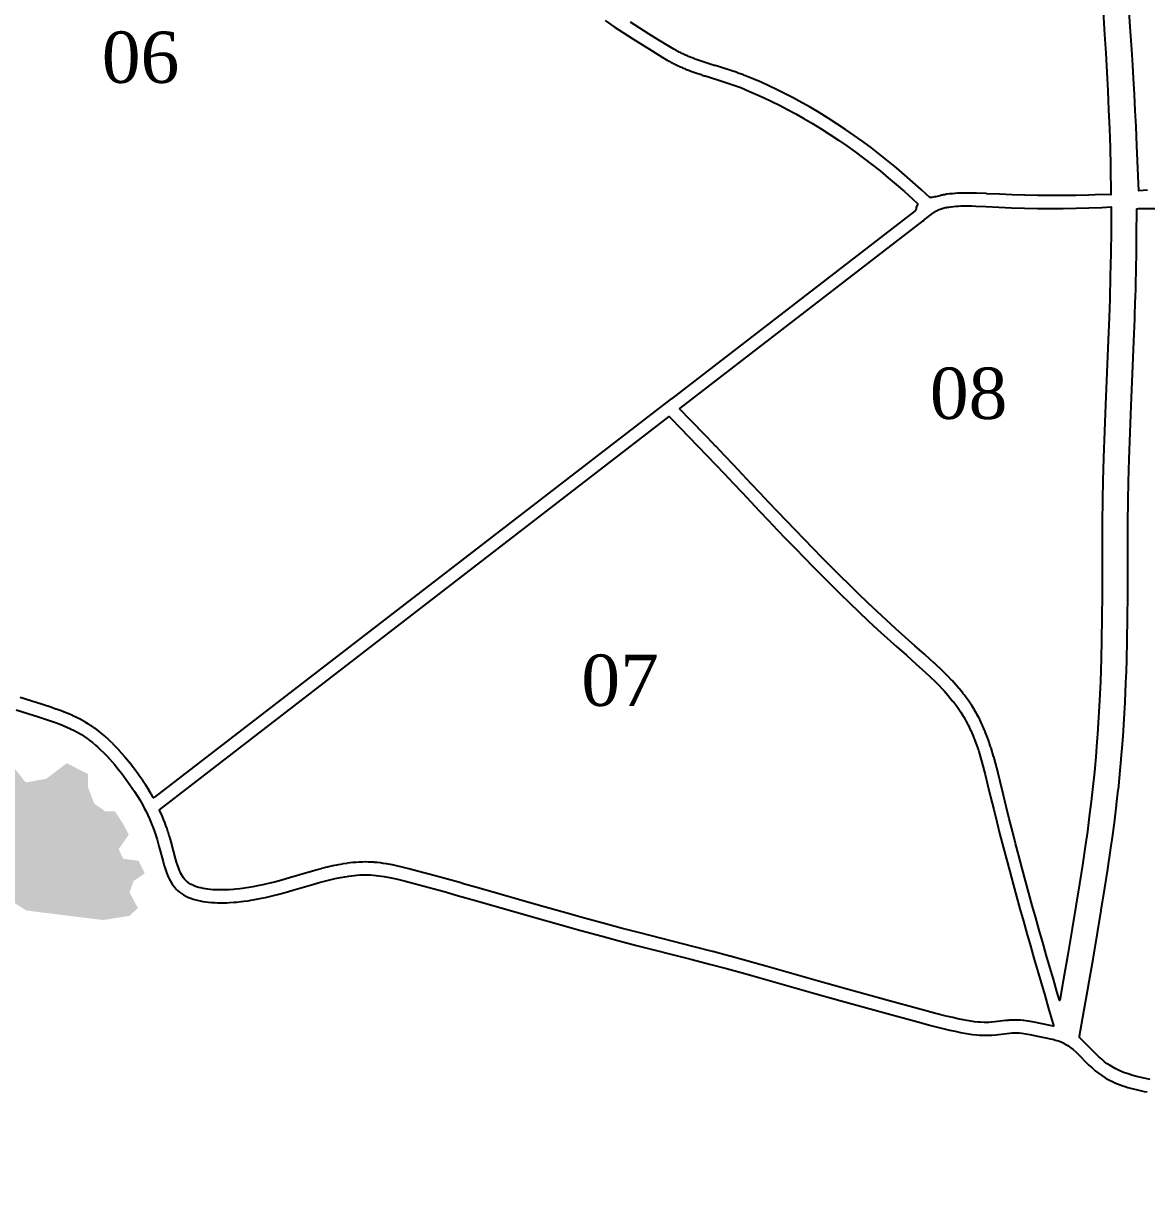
# Model space of a CAD drawing. Header units: metres. Extents: x 711577 to 713688, y 7856318 to 7857553.
# Drawn here: x 712022 to 712459.7, y 7856318.1 to 7856776.5 of the extents above; entities that cross this region are included whole.
import ezdxf
from ezdxf.enums import TextEntityAlignment as Align

# ---------------------------------------------------------------- set-up
doc = ezdxf.new("R2010")
doc.units = ezdxf.units.M
for name, color, linetype, true_color in [('APP', 7, 'Continuous', 0xffffff), ('NUMERAÇÕES DOS TALHÕES', 7, 'Continuous', 0xffffff), ('RESERVA LEGAL', 7, 'Continuous', 0xffffff), ('TALHÕES', 3, 'Continuous', 0x00ff00)]:
    doc.layers.add(name, color=color, linetype=linetype, true_color=true_color)
for name, color, linetype in [('NUMERAÇÕES', 7, 'Continuous'), ('Perímetro', 1, 'Continuous'), ('ÁREAS', 7, 'Continuous')]:
    doc.layers.add(name, color=color, linetype=linetype)
doc.styles.add('AREAS', font='times.ttf')

# ---------------------------------------------------------------- blocks, each defined once
blk = doc.blocks.new('area_de_talhao')
at = {"layer": 'NUMERAÇÕES', "linetype": 'Continuous', "style": 'AREAS'}
blk.add_attdef('NRO', text='', height=20, dxfattribs=at).set_placement((0, 6.08), align=Align.CENTER)
at = {"layer": 'ÁREAS', "linetype": 'Continuous', "style": 'AREAS', "flags": 1}
for tag, height, p in [('AREAREAL', 0.001, (0, 0)), ('AREA', 20, (0, -23.92))]:
    blk.add_attdef(tag, text='', height=height, dxfattribs=at).set_placement(p, align=Align.CENTER)

msp = doc.modelspace()

# ---------------------------------------------------------------- hatches: boundary and pattern name
at = {"layer": 'APP', "linetype": 'Continuous'}
h = msp.add_hatch(dxfattribs=at)
h.set_pattern_fill('GOST_GLASS', color=3)
h.paths.add_polyline_path([(711807.13, 7856885.17), (711804.27, 7856887.4), (711782.36, 7856902.33), (711780.04, 7856903.57), (711780.32, 7856906.84), (711779.58, 7856913.19), (711778.65, 7856915.96), (711780.69, 7856920.95), (711781.85, 7856926.75), (711781.9, 7856932.67), (711780.84, 7856938.48), (711778.42, 7856944.7), (711778.93, 7856944.69), (711781.88, 7856949.15), (711790.88, 7856953.52), (711807.19, 7856961.45), (711813.69, 7856965.82), (711830.14, 7856980.56), (711835.25, 7856986.56), (711848.05, 7857006.47), (711849.76, 7857009.5), (711863.08, 7857036.62), (711864.46, 7857039.9), (711874.89, 7857069.35), (711880.32, 7857081.5), (711882.22, 7857087.15), (711883, 7857093.08), (711882.64, 7857099.06), (711881.16, 7857104.84), (711878.61, 7857110.19), (711875.1, 7857114.9), (711870.76, 7857118.77), (711865.78, 7857121.65), (711864.87, 7857122.06), (711859.7, 7857123.77), (711854.32, 7857124.41), (711848.92, 7857123.97), (711843.7, 7857122.45), (711840.73, 7857120.9), (711839.84, 7857118.61), (711838.38, 7857119.53), (711834.54, 7857116.44), (711830.93, 7857112.17), (711828.17, 7857107.26), (711822.23, 7857093.95), (711821.32, 7857091.68), (711811.08, 7857062.78), (711799.37, 7857038.93), (711789.77, 7857024.01), (711779.44, 7857014.75), (711766.78, 7857008.61), (711750.55, 7857000.72), (711746.21, 7856998.1), (711742.37, 7856994.72), (711739.15, 7856990.67), (711729.66, 7856976.32), (711726.34, 7856969.62), (711726.12, 7856969.02), (711723.15, 7856969.62), (711694.71, 7856973.1), (711688.85, 7856973.17), (711683.09, 7856971.97), (711677.69, 7856969.54), (711672.88, 7856965.99), (711668.86, 7856961.48), (711659.14, 7856947.98), (711649.63, 7856945.44), (711646.93, 7856944.57), (711621.35, 7856934.8), (711592.06, 7856926.82), (711586.56, 7856924.67), (711584.21, 7856923.1), (711599.11, 7856897.94), (711629.7, 7856906.27), (711656.54, 7856916.52), (711675.69, 7856921.62), (711691.41, 7856943.46), (711719.85, 7856939.98), (711737.36, 7856935.02), (711739.78, 7856934.27), (711746.87, 7856942.2), (711752.88, 7856959.28), (711762.38, 7856973.63), (711778.61, 7856981.51), (711794.8, 7856989.38), (711811.05, 7857003.93), (711823.74, 7857023.68), (711837.01, 7857050.69), (711847.85, 7857081.28), (711853.79, 7857094.58), (711854.7, 7857094.17), (711848.78, 7857080.91), (711837.93, 7857050.3), (711824.61, 7857023.18), (711811.81, 7857003.28), (711795.36, 7856988.54), (711779.05, 7856980.61), (711763.06, 7856972.85), (711753.79, 7856958.83), (711747.75, 7856941.68), (711740.83, 7856933.94), (711753.7, 7856929.93), (711747.05, 7856917.27), (711752.01, 7856906.34), (711743.8, 7856886.65), (711766.97, 7856877.27), (711788.87, 7856862.34), (711807.71, 7856845.62), (711811.36, 7856831.11), (711800.64, 7856817.77), (711783.09, 7856785.34), (711771.83, 7856747.17), (711780.95, 7856703.95), (711781.26, 7856646.68), (711785.74, 7856589.55), (711842.66, 7856510.21), (711887.71, 7856504.37), (711945.81, 7856479.71), (712023.06, 7856430.77), (712051.13, 7856427.29), (712051.33, 7856432.54), (712050.48, 7856438.25), (712048.6, 7856443.68), (712045.77, 7856448.63), (712042.08, 7856452.9), (712037.67, 7856456.35), (711960.43, 7856505.28), (711956.42, 7856507.38), (711898.32, 7856532.05), (711891.2, 7856533.98), (711858.04, 7856538.28), (711813.28, 7856600.66), (711812.87, 7856606), (711812.74, 7856606.09), (711812.85, 7856606.18), (711809.57, 7856648.04), (711809.32, 7856693.99), (711806.05, 7856696.67), (711809.25, 7856704.33), (711808.59, 7856710.45), (711801.11, 7856745.93), (711809.21, 7856773.41), (711823.94, 7856800.61), (711832.97, 7856811.85), (711836.07, 7856816.56), (711838.26, 7856821.81), (711839.46, 7856827.41), (711839.62, 7856833.14), (711838.73, 7856838.8), (711835.08, 7856853.31), (711833.05, 7856858.97), (711829.97, 7856864.09), (711825.97, 7856868.45)])
h.paths.add_polyline_path([(713046.72, 7856628.27), (713040.39, 7856633.56), (713047.13, 7856676.24), (713057.88, 7856735.79), (713066.2, 7856757.61), (713074.92, 7856753.14), (713078.63, 7856746.26), (713084.07, 7856745.71), (713092.36, 7856746.01), (713099.25, 7856740.73), (713113.14, 7856735.46), (713127.69, 7856734.17), (713144.64, 7856733.12), (713160.06, 7856737.59), (713180.53, 7856738.25), (713205.62, 7856735.54), (713224.95, 7856738.19), (713245.89, 7856733.96), (713261.18, 7856729.39), (713263.62, 7856717.88), (713265.93, 7856699.79), (713257.78, 7856688.11), (713248.02, 7856671.65), (713232.48, 7856632.1), (713224.79, 7856616.42), (713218.68, 7856600.95), (713224.83, 7856585.33), (713229.86, 7856570.41), (713234.74, 7856554.57), (713238.69, 7856550.13), (713253.65, 7856544.47), (713259.08, 7856530.39), (713268.67, 7856525.6), (713289.21, 7856523.62), (713300.02, 7856524.35), (713305.22, 7856526.25), (713322.83, 7856545.07), (713349, 7856566.66), (713373.23, 7856579.82), (713380.58, 7856600.47), (713394.01, 7856606.15), (713408.19, 7856608.48), (713422.66, 7856610.57), (713434.83, 7856602.42), (713442.63, 7856598.64), (713467.5, 7856606.96), (713485.56, 7856615.07), (713501.74, 7856620.54), (713499.07, 7856654.17), (713491.47, 7856682.98), (713483.81, 7856726.05), (713481.87, 7856754.39), (713475.16, 7856774.79), (713485.08, 7856790.03), (713514.99, 7856780.54), (713536.46, 7856770.69), (713558.66, 7856768.09), (713578.2, 7856771.23), (713589.75, 7856779.6), (713596.73, 7856788.71), (713605.65, 7856802.69), (713598.7, 7856820.05), (713593.14, 7856833.7), (713597.79, 7856845.77), (713605.21, 7856857.11), (713615.75, 7856866.24), (713622.17, 7856885.8), (713629.99, 7856922.69), (713636.61, 7856959.34), (713633.57, 7856974.27), (713645.02, 7857007.87), (713641.45, 7857029.17), (713622.62, 7857060.95), (713611.84, 7857079.88), (713593.35, 7857082.49), (713589.71, 7857091.49), (713584.8, 7857111.14), (713587.11, 7857124.58), (713592.5, 7857132.23), (713601.11, 7857134.12), (713609.87, 7857123.82), (713625.47, 7857132.73), (713636.14, 7857142.66), (713655.47, 7857142.29), (713688.27, 7857186.68), (713663.42, 7857202.71), (713641.85, 7857172.39), (713636.7, 7857172.49), (713631.47, 7857172.08), (713626.4, 7857170.66), (713621.66, 7857168.28), (713617.42, 7857165.02), (713613.17, 7857161.07), (713612.72, 7857161.35), (713607.11, 7857163.29), (713601.24, 7857163.96), (713595.36, 7857163.33), (713586.75, 7857161.44), (713581.83, 7857159.85), (713577.26, 7857157.36), (713573.2, 7857154.04), (713569.77, 7857149.99), (713564.38, 7857142.35), (713561.13, 7857136.42), (713559.25, 7857129.87), (713556.93, 7857116.42), (713556.5, 7857109.93), (713557.42, 7857103.5), (713562.33, 7857083.85), (713563.66, 7857079.77), (713567.29, 7857070.78), (713570.12, 7857065.4), (713573.94, 7857060.74), (713578.59, 7857057.01), (713583.87, 7857054.37), (713589.55, 7857052.92), (713594.55, 7857052.21), (713598.34, 7857045.57), (713598.6, 7857045.13), (713614.51, 7857018.26), (713615.82, 7857010.45), (713606.92, 7856984.32), (713605.62, 7856978.97), (713605.27, 7856973.47), (713605.88, 7856967.99), (713607.72, 7856958.95), (713602.26, 7856928.7), (713594.88, 7856893.92), (713591.6, 7856883.92), (713587.24, 7856880.15), (713581.9, 7856874.02), (713574.48, 7856862.69), (713571.55, 7856856.95), (713566.9, 7856844.88), (713565.32, 7856839.23), (713564.83, 7856833.36), (713565.43, 7856827.51), (713567.12, 7856821.9), (713572.64, 7856808.34), (713573.59, 7856805.97), (713570.32, 7856801.71), (713567.53, 7856799.69), (713558.12, 7856798.18), (713543.88, 7856799.85), (713526.31, 7856807.9), (713523.18, 7856809.11), (713493.27, 7856818.6), (713487.43, 7856819.76), (713481.48, 7856819.62), (713475.69, 7856818.16), (713470.32, 7856815.47), (713465.6, 7856811.65), (713461.73, 7856806.88), (713451.82, 7856791.64), (713449.24, 7856786.77), (713447.57, 7856781.48), (713446.87, 7856775.96), (713447.15, 7856770.4), (713448.41, 7856764.99), (713453.9, 7856748.29), (713455.57, 7856723.87), (713455.98, 7856720.52), (713463.64, 7856677.45), (713464.19, 7856674.96), (713471.08, 7856648.85), (713471.68, 7856641.25), (713457.67, 7856634.96), (713445.26, 7856630.81), (713437.87, 7856635.76), (713433.46, 7856638.17), (713428.72, 7856639.73), (713423.8, 7856640.39), (713418.84, 7856640.13), (713404.37, 7856638.04), (713403.86, 7856637.96), (713389.68, 7856635.63), (713383.5, 7856633.84), (713370.07, 7856628.16), (713364.87, 7856625.27), (713360.35, 7856621.32), (713356.7, 7856616.47), (713354.07, 7856610.93), (713350.56, 7856601.06), (713336.05, 7856593.18), (713331.57, 7856590.15), (713305.39, 7856568.56), (713302.67, 7856566), (713291.11, 7856553.64), (713289.64, 7856553.54), (713280.39, 7856554.43), (713279.88, 7856555.73), (713277.09, 7856561.24), (713273.27, 7856566.01), (713268.58, 7856569.84), (713263.25, 7856572.55), (713258.42, 7856574.38), (713256.79, 7856579.65), (713256.54, 7856580.43), (713251.51, 7856595.35), (713250.99, 7856596.78), (713249.34, 7856600.96), (713250.48, 7856603.84), (713257.64, 7856618.43), (713258.65, 7856620.72), (713273.28, 7856657.97), (713281.23, 7856671.37), (713288.74, 7856682.15), (713291.52, 7856687.06), (713293.36, 7856692.44), (713294.19, 7856698.08), (713293.99, 7856703.79), (713291.69, 7856721.88), (713291.26, 7856724.43), (713288.81, 7856735.94), (713286.86, 7856741.99), (713283.73, 7856747.46), (713279.57, 7856752.1), (713274.56, 7856755.7), (713268.94, 7856758.09), (713253.65, 7856762.66), (713251.26, 7856763.26), (713230.32, 7856767.49), (713225.84, 7856768.02), (713221.34, 7856767.78), (713205.27, 7856765.58), (713183.45, 7856767.94), (713179.69, 7856768.08), (713159.22, 7856767.41), (713152.58, 7856766.36), (713141.67, 7856763.2), (713129.74, 7856763.93), (713119.26, 7856764.86), (713112.66, 7856767.37), (713109.03, 7856770.15), (713103.6, 7856773.41), (713097.63, 7856775.33), (713093.32, 7856775.68), (713092.16, 7856776.83), (713087.34, 7856779.96), (713078.63, 7856784.44), (713073.18, 7856786.54), (713067.43, 7856787.42), (713061.64, 7856787.05), (713056.04, 7856785.44), (713050.86, 7856782.67), (713046.33, 7856778.84), (713042.63, 7856774.12), (713039.93, 7856768.7), (713031.61, 7856746.89), (713030.07, 7856741.34), (713019.31, 7856681.78), (713019.2, 7856681.1), (713012.46, 7856638.42), (713012.11, 7856632.09), (713013.03, 7856625.83), (713014.85, 7856620.87), (713014.07, 7856620.41), (713009.96, 7856616.76), (713006.58, 7856612.36), (713004.05, 7856607.37), (713002.45, 7856601.97), (712991.62, 7856547.54), (712991.02, 7856541.13), (712991.34, 7856506.14), (712991.43, 7856504.09), (712992.77, 7856486.13), (712993.56, 7856481.11), (713005.77, 7856430.57), (713007.57, 7856425.27), (713010.28, 7856420.43), (713024.44, 7856399.86), (713009.24, 7856384.21), (713005.94, 7856380.15), (713003.38, 7856375.53), (713001.65, 7856370.51), (712990.36, 7856325.75), (712989.53, 7856320.4), (713017.73, 7856318.12), (713029.01, 7856362.88), (713050.76, 7856385.26), (713056.4, 7856404.28), (713033.21, 7856437.97), (713021, 7856488.51), (713019.66, 7856506.47), (713019.33, 7856541.46), (713030.17, 7856595.88), (713039.63, 7856600.28), (713049.66, 7856608.79)])
h.paths.add_polyline_path([(711891.5, 7857177.02, 0.197914), (711905.95, 7857141.94), (711903.5, 7857149.92), (711911.15, 7857157), (711915.69, 7857160.83), (711908.52, 7857164.83), (711902.87, 7857169.08), (711899.04, 7857173.85), (711907.15, 7857178.53), (711912.29, 7857182.2), (711919.99, 7857189.5), (711927.6, 7857195.05), (711937.59, 7857197.28), (711945.34, 7857200.67), (711946.94, 7857198.59), (711951.17, 7857194.37), (711949.97, 7857185.91), (711949.12, 7857179.77), (711949.66, 7857176.07), (711951.14, 7857171.73), (711955.67, 7857170.8), (711955.37, 7857165.39), (711952.44, 7857157.87), (711948.15, 7857158.18), (711942.98, 7857154.14), (711938.76, 7857147.47), (711935.38, 7857139.16), (711931.4, 7857139.42), (711923.99, 7857134.3), (711923.2, 7857130.62, 0.527842), (711991.1, 7857177.02, 1)])
h.paths.add_polyline_path([(711955.37, 7857165.39), (711955.67, 7857170.8), (711951.14, 7857171.73), (711949.66, 7857176.07), (711949.12, 7857179.77), (711949.97, 7857185.91), (711951.17, 7857194.37), (711946.94, 7857198.59), (711945.34, 7857200.67), (711937.59, 7857197.28), (711927.6, 7857195.05), (711919.99, 7857189.5), (711912.29, 7857182.2), (711907.15, 7857178.53), (711899.04, 7857173.85), (711902.87, 7857169.08), (711908.52, 7857164.83), (711915.69, 7857160.83), (711911.15, 7857157), (711903.5, 7857149.92), (711905.95, 7857141.94, 0.104717), (711923.2, 7857130.62), (711923.99, 7857134.3), (711931.4, 7857139.42), (711935.38, 7857139.16), (711938.76, 7857147.47), (711942.98, 7857154.14), (711948.15, 7857158.18), (711952.44, 7857157.87)], flags=17)
h.paths.add_polyline_path([(711942.1, 7857177.02, -1), (711940.5, 7857177.02, -1)], flags=16)
at = {"layer": 'RESERVA LEGAL', "linetype": 'Continuous'}
h = msp.add_hatch(dxfattribs=at)
h.set_pattern_fill('CROSS', color=1, scale=2)
h.paths.add_polyline_path([(711811.08, 7857062.78), (711817.41, 7857080.64), (711816.98, 7857080.59), (711811.97, 7857074.68), (711802.29, 7857068.96), (711794.73, 7857064.42), (711787.08, 7857064.63), (711779.13, 7857065.14), (711774.96, 7857059.38), (711783.1, 7857052.46), (711788.52, 7857046.62), (711789.97, 7857033.44), (711789.88, 7857024.18), (711799.37, 7857038.93)])
h.paths.add_polyline_path([(711838.38, 7857119.53), (711837.09, 7857120.35), (711834.06, 7857127.32), (711827.53, 7857124.03), (711819.19, 7857121.38), (711816.44, 7857116.62), (711820.17, 7857108.47), (711826.27, 7857108.3), (711827.68, 7857106.16), (711828.17, 7857107.26), (711830.93, 7857112.17), (711834.54, 7857116.44)])
h.paths.add_polyline_path([(711850.79, 7857127.22), (711845.56, 7857129.09), (711842.08, 7857124.35), (711840.73, 7857120.9), (711843.7, 7857122.45), (711848.92, 7857123.97), (711852.64, 7857124.28)])
h.paths.add_polyline_path([(711920.27, 7857109.15), (711923.32, 7857116.36), (711924.21, 7857121.67), (711922.88, 7857129.11), (711922.56, 7857130.88, -0.098696), (711906.3, 7857141.59), (711906.26, 7857140.94), (711905.72, 7857132.61), (711902.36, 7857126.22), (711905.07, 7857123.1), (711910.26, 7857125.23), (711912.27, 7857120.77), (711911.83, 7857114.38), (711905.97, 7857109.71), (711896.41, 7857106.84), (711885.06, 7857102.47), (711881.64, 7857102.98), (711882.64, 7857099.06), (711883, 7857093.08), (711882.51, 7857089.37), (711884.1, 7857089.59), (711890.78, 7857092.03), (711897.2, 7857093.98), (711905.75, 7857095.56), (711911.15, 7857096.79), (711915.59, 7857102.16)])
h.paths.add_polyline_path([(711896.09, 7857079.21), (711899.82, 7857081.22), (711900.66, 7857085.1), (711899.74, 7857087.86), (711895.27, 7857085.85), (711890.34, 7857083.86), (711886.4, 7857079.15), (711881.44, 7857079.37), (711880.23, 7857081.3), (711876.32, 7857072.54), (711880.49, 7857072.68), (711887.8, 7857073.08), (711891.22, 7857077.49)])
h.paths.add_polyline_path([(711790.89, 7856920.94), (711790.8, 7856925.71), (711792.31, 7856932.66), (711792.76, 7856937.84), (711788.13, 7856937.71), (711783.93, 7856944.52), (711779, 7856944.68), (711778.73, 7856943.92), (711780.84, 7856938.48), (711781.9, 7856932.67), (711781.85, 7856926.75), (711780.69, 7856920.95), (711778.65, 7856915.96), (711779.58, 7856913.19), (711780.32, 7856906.84), (711780.04, 7856903.57), (711782.36, 7856902.33), (711793.86, 7856894.5), (711797.29, 7856901.01), (711795.77, 7856905.58), (711796.3, 7856912.44), (711791.47, 7856916.21)])
h.paths.add_polyline_path([(711891.19, 7856858.32), (711883.53, 7856861.77), (711879.74, 7856859.47), (711873.68, 7856859.72), (711870.02, 7856866.13), (711859.57, 7856872.04), (711846.75, 7856864.67), (711838.15, 7856869.81), (711838.63, 7856877.96), (711835.32, 7856882.84), (711825.73, 7856887.89), (711818.51, 7856893.94), (711812.47, 7856897.81), (711810.05, 7856894.2), (711804.43, 7856893.15), (711799.89, 7856890.38), (711804.27, 7856887.4), (711807.13, 7856885.17), (711825.97, 7856868.45), (711829.97, 7856864.09), (711833.05, 7856858.97), (711835.08, 7856853.31), (711838.73, 7856838.8), (711839.62, 7856833.14), (711839.46, 7856827.41), (711838.26, 7856821.81), (711836.07, 7856816.56), (711832.97, 7856811.85), (711823.94, 7856800.61), (711816.12, 7856786.18), (711830.36, 7856790.02), (711839.72, 7856798.86), (711840.75, 7856803.78), (711842.55, 7856813.2), (711842.05, 7856821.06), (711850.19, 7856828.11), (711854.88, 7856832.8), (711860.43, 7856832.91), (711862.91, 7856840.73), (711870.99, 7856841.42), (711880.9, 7856845.72), (711888.38, 7856850.17)])
h.paths.add_polyline_path([(711820.42, 7856727.21), (711817.37, 7856734.95), (711818.28, 7856741.73), (711811.13, 7856745.58), (711801.82, 7856742.58), (711808.59, 7856710.45), (711809.36, 7856703.29), (711814.46, 7856706.78), (711821.56, 7856705.39), (711822.47, 7856711.69), (711822.5, 7856718.73)])
h.paths.add_polyline_path([(711826.86, 7856678.31), (711826.43, 7856688.96), (711822.97, 7856693.58), (711816.86, 7856694.91), (711809.33, 7856692.73), (711809.57, 7856648.04), (711812.85, 7856606.18), (711812.85, 7856606.18), (711819.03, 7856611.22), (711823.83, 7856616.44), (711831.77, 7856618.89), (711833.19, 7856623.97), (711835.27, 7856629.09), (711839.15, 7856638.47), (711838.45, 7856645.67), (711842.94, 7856651.7), (711838.53, 7856656.65), (711831.61, 7856656.53), (711825.28, 7856653.05), (711818.76, 7856655.47), (711813.2, 7856659.34), (711816.21, 7856662.62), (711821.97, 7856669.27)])
h.paths.add_polyline_path([(711894.19, 7856563.08), (711895.14, 7856568.76), (711891.46, 7856570.38), (711886.14, 7856567.82), (711881.78, 7856568.56), (711873.23, 7856569.14), (711865.86, 7856569.67), (711857.33, 7856570.85), (711849.92, 7856576.59), (711841.05, 7856579.04), (711836.27, 7856587.64), (711827.59, 7856592.68), (711823.14, 7856598.61), (711817.66, 7856602.67), (711812.87, 7856606), (711813.28, 7856600.66), (711858.04, 7856538.28), (711891.2, 7856533.98), (711898.32, 7856532.05), (711956.42, 7856507.38), (711960.43, 7856505.28), (711976.98, 7856494.79), (711977.13, 7856498.62), (711976.83, 7856506.66), (711976.43, 7856512.59), (711973.01, 7856517.69), (711969.07, 7856522.72), (711963.39, 7856523.67), (711956.54, 7856525.61), (711952.78, 7856529.61), (711942.86, 7856527.65), (711937.29, 7856535.18), (711930.13, 7856543.17), (711921.24, 7856550.14), (711912.78, 7856552.38), (711907.69, 7856551.54), (711900.3, 7856552.91)])
h.paths.add_polyline_path([(712047.09, 7856478.83), (712047.14, 7856483.93), (712038.81, 7856488.19), (712030.79, 7856482.11), (712022.84, 7856480.67), (712018.21, 7856486.43), (712016.49, 7856492.24), (712009.04, 7856494.31), (711994.3, 7856491.11), (711986.17, 7856488.98), (712037.67, 7856456.35), (712042.08, 7856452.9), (712045.77, 7856448.63), (712048.6, 7856443.68), (712050.48, 7856438.25), (712051.33, 7856432.54), (712051.13, 7856427.29), (712052.98, 7856427.06), (712063.34, 7856428.72), (712066.53, 7856431.74), (712063.28, 7856437.82), (712064.83, 7856442.25), (712069.2, 7856445.24), (712066.85, 7856450.12), (712060.76, 7856450.99), (712059.05, 7856454.71), (712062.98, 7856460.35), (712060.53, 7856464.97), (712057.56, 7856469.41), (712053.7, 7856469.49), (712049.51, 7856472.44)])
h.paths.add_polyline_path([(712997.47, 7856753.73), (712994.69, 7856757.77), (712999.9, 7856761.38), (713005.82, 7856765.42), (713009.19, 7856767.04), (713016.57, 7856766.56), (713023.77, 7856769.02), (713030.07, 7856769.44), (713031.55, 7856775.26), (713030.21, 7856781.18), (713025.05, 7856784.22), (713017.6, 7856783.41), (713012.87, 7856784.74), (713011.61, 7856792.57), (713008.77, 7856797), (713004.24, 7856794.82), (712997.99, 7856800.6), (712992.02, 7856798.43), (712985.5, 7856794.93), (712980.6, 7856797.17), (712975.1, 7856794.95), (712973.29, 7856785.79), (712971.42, 7856777.68), (712977.04, 7856777.32), (712982.85, 7856782.38), (712991.29, 7856775.53), (712993.9, 7856770.07), (712989.04, 7856762.7), (712986.18, 7856753.44), (712981.39, 7856750.3), (712972.95, 7856749.92), (712961.32, 7856731.32), (712962.31, 7856726.46), (712968.7, 7856720.13), (712978.62, 7856718.69), (712984.79, 7856724.97), (712988.45, 7856727.92), (712996.94, 7856725.65), (712999.88, 7856715.26), (713009.46, 7856710.1), (713015.98, 7856714.43), (713024.45, 7856715.49), (713025.49, 7856715.99), (713027.81, 7856728.85), (713021.32, 7856728.53), (713015.88, 7856734.97), (713012.6, 7856743.43), (713003.45, 7856747.74)])
h.paths.add_polyline_path([(713070.57, 7856807.39), (713060.23, 7856808), (713055.18, 7856801.72), (713057.86, 7856793.46), (713061.26, 7856787.03), (713067.43, 7856787.42), (713073.18, 7856786.54), (713078.63, 7856784.44), (713087.34, 7856779.96), (713092.16, 7856776.83), (713093.32, 7856775.68), (713097.63, 7856775.33), (713100.48, 7856774.41), (713101.37, 7856777.64), (713092.12, 7856789.41), (713104.6, 7856797.01), (713112.96, 7856799.81), (713115.95, 7856806.19), (713109.94, 7856814.27), (713106.41, 7856820.98), (713099.9, 7856818.97), (713092.91, 7856810.21), (713088.23, 7856799.06), (713078.31, 7856802.31)])
h.paths.add_polyline_path([(713457.76, 7856710.53), (713455.79, 7856708.42), (713446.89, 7856703.38), (713440.81, 7856698.34), (713447.12, 7856689.2), (713449.3, 7856680.32), (713452.61, 7856673.15), (713457.66, 7856671.72), (713461.77, 7856672.8), (713464.41, 7856674.13), (713464.19, 7856674.96), (713463.64, 7856677.45)])
h.paths.add_polyline_path([(713602.26, 7856928.7), (713607.72, 7856958.95), (713605.88, 7856967.99), (713605.27, 7856973.47), (713605.62, 7856978.97), (713606.92, 7856984.32), (713615.82, 7857010.45), (713614.51, 7857018.26), (713598.47, 7857045.35), (713594.55, 7857052.21), (713589.55, 7857052.92), (713584.75, 7857054.14), (713584.68, 7857052.39), (713585.89, 7857035.89), (713583.76, 7857019.14), (713586.2, 7857013.19), (713583.89, 7856997.21), (713576.89, 7856989.12), (713571.38, 7856983.38), (713572.19, 7856978.05), (713567.83, 7856970.28), (713551.93, 7856963.15), (713540.56, 7856949.66), (713532.84, 7856935.09), (713527.04, 7856929.9), (713527.14, 7856923.01), (713523.69, 7856916.18), (713518.87, 7856910.57), (713512.63, 7856903.58), (713506.4, 7856895.23), (713502.63, 7856894.34), (713497.29, 7856898.14), (713495.4, 7856896.99), (713494.4, 7856891.64), (713497.87, 7856887.87), (713504.18, 7856887.8), (713504.4, 7856869.6), (713518.31, 7856859.24), (713524.48, 7856847.12), (713527.83, 7856835.17), (713521.32, 7856828.52), (713510.77, 7856824.58), (713509.99, 7856817.05), (713516.37, 7856812.67), (713516.52, 7856811.22), (713523.18, 7856809.11), (713526.31, 7856807.9), (713543.88, 7856799.85), (713558.12, 7856798.18), (713567.53, 7856799.69), (713570.32, 7856801.71), (713573.59, 7856805.97), (713572.64, 7856808.34), (713567.12, 7856821.9), (713565.43, 7856827.51), (713564.83, 7856833.36), (713565.32, 7856839.23), (713566.9, 7856844.88), (713571.55, 7856856.95), (713574.48, 7856862.69), (713581.9, 7856874.02), (713587.24, 7856880.15), (713591.6, 7856883.92), (713594.88, 7856893.92)])
h.paths.add_polyline_path([(713585.6, 7857178.79), (713580.77, 7857178.54), (713573.73, 7857176.09), (713569.83, 7857172.67), (713566.36, 7857165.62), (713563.88, 7857159.1), (713565.17, 7857150.21), (713565.61, 7857144.1), (713569.77, 7857149.99), (713573.2, 7857154.04), (713577.26, 7857157.36), (713581.83, 7857159.85), (713585.25, 7857160.95), (713586, 7857164.62), (713586.14, 7857170.95)])
h.paths.add_polyline_path([(713622.1, 7857229.35), (713623.39, 7857221.68), (713627.54, 7857216.28), (713634.06, 7857211.85), (713641.59, 7857207.74), (713653.82, 7857202.41), (713660.11, 7857198.06), (713663.42, 7857202.71)])
h.paths.add_polyline_path([(713571.08, 7857246.96), (713573.1, 7857250.54), (713576.45, 7857253.94), (713578.4, 7857257.52), (713528.45, 7857289.73), (713527.1, 7857284.14), (713528.03, 7857280.42), (713522.31, 7857275.63), (713518.96, 7857278.56), (713515.32, 7857282.28), (713512.77, 7857283.58), (713509.39, 7857281.04), (713502.69, 7857279.49), (713496.19, 7857277.62), (713492.52, 7857274.31), (713492.46, 7857269.85), (713496.18, 7857266.3), (713498.81, 7857262.91), (713504.35, 7857261.38), (713507.83, 7857259.25), (713512.5, 7857262.07), (713513.99, 7857265.26), (713516.1, 7857267.32), (713518.12, 7857262.14), (713516.15, 7857258.47), (713513.69, 7857254.17), (713508.06, 7857251.54), (713502.76, 7857247.96), (713501.55, 7857239.82), (713504.84, 7857234.78), (713508.07, 7857231.62), (713508.42, 7857221.04), (713509.9, 7857212.04), (713508.38, 7857204.03), (713505.28, 7857197.16), (713505.51, 7857190.75), (713506.86, 7857185.43), (713510.58, 7857178.93), (713517.72, 7857175.56), (713519.91, 7857170.98), (713516.02, 7857168.49), (713518.37, 7857164.54), (713516.71, 7857160.05), (713512.3, 7857154.35), (713514.93, 7857147.63), (713522.62, 7857145.26), (713527.49, 7857146.88), (713532.39, 7857148.84), (713536.5, 7857151.65), (713539.51, 7857156.63), (713542.69, 7857162.76), (713544.4, 7857168.29), (713545.13, 7857174.5), (713548.12, 7857177.05), (713551.47, 7857180.76), (713554.81, 7857184.31), (713556.86, 7857189.2), (713554.61, 7857195.79), (713555.51, 7857202.17), (713558.89, 7857208.7), (713557.65, 7857216.23), (713553.9, 7857220.32), (713555.6, 7857224.73), (713555.99, 7857230.93), (713555.04, 7857234.18), (713556.83, 7857236.61), (713565.06, 7857239.53), (713571.34, 7857241.19)])
h.paths.add_polyline_path([(713475.04, 7857324.17), (713473.62, 7857322.51), (713468.75, 7857321.94), (713465.46, 7857322.15), (713462.79, 7857320.61), (713462.87, 7857316.37), (713464.98, 7857311.14), (713466.78, 7857306.37), (713472.56, 7857303.73), (713475.61, 7857307.47), (713479.71, 7857306.45), (713483.51, 7857306.22), (713486.03, 7857304.11), (713490.44, 7857300.36), (713496.28, 7857294.16), (713501.27, 7857294.34), (713505.95, 7857294.22), (713508.73, 7857296.87), (713511.67, 7857298.4), (713511.95, 7857300.37)])
h.paths.add_polyline_path([(711955.67, 7857170.8), (711951.14, 7857171.73), (711949.66, 7857176.07), (711949.12, 7857179.77), (711949.97, 7857185.91), (711951.17, 7857194.37), (711946.94, 7857198.59), (711945.34, 7857200.67), (711937.59, 7857197.28), (711927.6, 7857195.05), (711919.99, 7857189.5), (711912.29, 7857182.2), (711907.15, 7857178.53), (711899.04, 7857173.85), (711902.87, 7857169.08), (711908.52, 7857164.83), (711915.69, 7857160.83), (711911.15, 7857157), (711903.5, 7857149.92), (711905.95, 7857141.94, 0.104717), (711923.2, 7857130.62), (711923.99, 7857134.3), (711931.4, 7857139.42), (711935.38, 7857139.16), (711938.76, 7857147.47), (711942.98, 7857154.14), (711948.15, 7857158.18), (711952.44, 7857157.87), (711955.37, 7857165.39)])
h.paths.add_polyline_path([(711940.5, 7857177.02, -1), (711942.1, 7857177.02, -1)], flags=16)

# ---------------------------------------------------------------- linework, layer by layer
at = {"layer": 'Perímetro'}
for points in [[(712460.06, 7856711.6), (712456.66, 7856711.26), (712455.96, 7856728.83), (712455.63, 7856736.36), (712455.34, 7856742.63), (712455.02, 7856748.9), (712454.68, 7856755.17), (712454.39, 7856760.19), (712453.99, 7856766.45), (712453.38, 7856775.22), (712452.64, 7856785.24)], [(712019.04, 7856509.05), (712027.74, 7856506.31), (712031.32, 7856505.14), (712032.85, 7856504.61), (712034.38, 7856504.06), (712035.88, 7856503.49), (712037.38, 7856502.89), (712038.85, 7856502.26), (712040.31, 7856501.59), (712041.73, 7856500.88), (712043.13, 7856500.12), (712044.5, 7856499.32), (712045.4, 7856498.76), (712046.71, 7856497.86), (712047.99, 7856496.92), (712048.82, 7856496.26), (712050.05, 7856495.24), (712050.85, 7856494.54), (712052.02, 7856493.45), (712053.17, 7856492.32), (712054.29, 7856491.16), (712055.39, 7856489.97), (712056.46, 7856488.76), (712057.52, 7856487.52), (712058.89, 7856485.85), (712060.24, 7856484.15), (712061.22, 7856482.86), (712062.51, 7856481.12), (712063.45, 7856479.81), (712064.36, 7856478.48), (712065.25, 7856477.14), (712066.4, 7856475.33), (712067.23, 7856473.96), (712068.28, 7856472.12), (712069.03, 7856470.72), (712069.75, 7856469.31), (712070.43, 7856467.89), (712071.08, 7856466.45), (712071.89, 7856464.51), (712072.45, 7856463.03), (712072.99, 7856461.53), (712073.5, 7856460.01), (712073.99, 7856458.46), (712074.75, 7856455.82), (712076.34, 7856449.82), (712076.82, 7856448.2), (712077.15, 7856447.14), (712077.7, 7856445.59), (712078.1, 7856444.58), (712078.52, 7856443.61), (712078.75, 7856443.13), (712079.23, 7856442.21), (712079.75, 7856441.33), (712080.03, 7856440.91), (712080.62, 7856440.1), (712080.93, 7856439.71), (712081.59, 7856438.97), (712081.94, 7856438.63), (712082.69, 7856437.98), (712083.08, 7856437.67), (712083.9, 7856437.11), (712084.33, 7856436.84), (712085.22, 7856436.36), (712085.68, 7856436.13), (712086.63, 7856435.72), (712087.12, 7856435.53), (712088.13, 7856435.18), (712088.64, 7856435.03), (712089.69, 7856434.74), (712090.77, 7856434.5), (712091.87, 7856434.3), (712092.99, 7856434.14), (712094.12, 7856434), (712095.27, 7856433.91), (712096.43, 7856433.84), (712097.59, 7856433.8), (712098.76, 7856433.78), (712099.93, 7856433.79), (712101.09, 7856433.82), (712102.24, 7856433.87), (712103.95, 7856433.98), (712105.08, 7856434.07), (712106.74, 7856434.24), (712107.84, 7856434.37), (712109.47, 7856434.6), (712110.55, 7856434.76), (712112.14, 7856435.03), (712114.77, 7856435.54), (712116.32, 7856435.88), (712117.87, 7856436.24), (712120.92, 7856437.01), (712123.96, 7856437.83), (712126.98, 7856438.7), (712135.11, 7856441.08), (712137.18, 7856441.67), (712139.26, 7856442.23), (712141.35, 7856442.76), (712143.46, 7856443.24), (712145.57, 7856443.67), (712147.16, 7856443.96), (712148.75, 7856444.2), (712149.81, 7856444.34), (712150.88, 7856444.45), (712151.94, 7856444.55), (712153, 7856444.62), (712154.06, 7856444.66), (712155.13, 7856444.68), (712156.19, 7856444.68), (712157.25, 7856444.64), (712158.3, 7856444.57), (712159.36, 7856444.48), (712160.42, 7856444.35), (712161.47, 7856444.21), (712162.52, 7856444.04), (712164.62, 7856443.65), (712167.24, 7856443.07), (712168.81, 7856442.69), (712170.89, 7856442.16), (712178.15, 7856440.24), (712185.88, 7856438.13), (712191.53, 7856436.55), (712198.18, 7856434.67), (712221.24, 7856428.07), (712230.48, 7856425.44), (712239.23, 7856422.99), (712247.47, 7856420.73), (712253.66, 7856419.08), (712260.89, 7856417.19), (712282.09, 7856411.78), (712289.32, 7856409.91), (712296.03, 7856408.15), (712301.7, 7856406.62), (712305.81, 7856405.49), (712310.43, 7856404.19), (712330.44, 7856398.46), (712340.21, 7856395.72), (712357.19, 7856391.04), (712370.54, 7856387.34), (712375.69, 7856385.96), (712380.35, 7856384.79), (712382.96, 7856384.17), (712385.06, 7856383.69), (712387.16, 7856383.25), (712388.75, 7856382.95), (712390.33, 7856382.69), (712391.92, 7856382.46), (712393.52, 7856382.29), (712394.58, 7856382.21), (712396.18, 7856382.14), (712397.25, 7856382.13), (712398.31, 7856382.15), (712399.38, 7856382.21), (712400.98, 7856382.36), (712405.25, 7856382.87), (712406.31, 7856382.97), (712407.37, 7856383.04), (712408.43, 7856383.08), (712409.48, 7856383.07), (712410.01, 7856383.04), (712411.06, 7856382.94), (712412.63, 7856382.72), (712414.21, 7856382.43), (712417.9, 7856381.65), (712421.11, 7856381.02), (712422.17, 7856380.8), (712423.21, 7856380.56), (712424.24, 7856380.28), (712425.25, 7856379.97), (712425.75, 7856379.79), (712426.71, 7856379.4), (712427.18, 7856379.18), (712427.64, 7856378.95), (712428.54, 7856378.43), (712428.98, 7856378.16), (712429.84, 7856377.56), (712430.25, 7856377.24), (712431.07, 7856376.58), (712432.27, 7856375.52), (712433.05, 7856374.78), (712433.82, 7856374.02), (712436.11, 7856371.68), (712437.27, 7856370.52), (712438.46, 7856369.39), (712439.68, 7856368.33), (712440.94, 7856367.34), (712442.26, 7856366.42), (712443.61, 7856365.57), (712444.54, 7856365.04), (712445.48, 7856364.55), (712446.44, 7856364.08), (712447.41, 7856363.63), (712448.4, 7856363.22), (712449.4, 7856362.82), (712450.41, 7856362.46), (712451.44, 7856362.11), (712452.47, 7856361.79), (712454.04, 7856361.34), (712456.16, 7856360.81), (712457.23, 7856360.58), (712458.84, 7856360.25), (712459.93, 7856360.05)]]:
    msp.add_lwpolyline(points, dxfattribs=at)
at = {"layer": 'TALHÕES'}
for points in [[(712248.69, 7856777.68), (712252.19, 7856775.29), (712255.77, 7856772.92), (712259.44, 7856770.55), (712263.19, 7856768.18), (712267.02, 7856765.82), (712270.92, 7856763.45), (712272.91, 7856762.26), (712273.28, 7856762.04), (712273.67, 7856761.82), (712274.06, 7856761.6), (712274.44, 7856761.39), (712274.83, 7856761.18), (712275.22, 7856760.97), (712275.61, 7856760.77), (712276.01, 7856760.57), (712276.4, 7856760.38), (712276.8, 7856760.19), (712277.19, 7856760), (712277.59, 7856759.82), (712277.99, 7856759.64), (712278.39, 7856759.46), (712278.79, 7856759.29), (712279.19, 7856759.12), (712279.59, 7856758.95), (712279.99, 7856758.79), (712280.39, 7856758.63), (712280.8, 7856758.47), (712281.2, 7856758.31), (712281.61, 7856758.16), (712282.01, 7856758.01), (712282.42, 7856757.86), (712282.82, 7856757.71), (712283.23, 7856757.56), (712283.63, 7856757.42), (712284.04, 7856757.28), (712284.45, 7856757.14), (712284.85, 7856757), (712285.26, 7856756.87), (712285.67, 7856756.73), (712286.08, 7856756.6), (712286.48, 7856756.46), (712286.89, 7856756.33), (712287.3, 7856756.2), (712287.7, 7856756.08), (712288.11, 7856755.95), (712288.52, 7856755.82), (712288.92, 7856755.69), (712289.33, 7856755.57), (712289.74, 7856755.44), (712290.14, 7856755.32), (712290.55, 7856755.19), (712290.95, 7856755.07), (712291.35, 7856754.95), (712291.76, 7856754.82), (712292.16, 7856754.7), (712292.56, 7856754.58), (712292.96, 7856754.45), (712293.36, 7856754.33), (712293.76, 7856754.2), (712294.16, 7856754.08), (712294.56, 7856753.95), (712294.96, 7856753.83), (712295.35, 7856753.7), (712295.75, 7856753.57), (712296.14, 7856753.45), (712296.54, 7856753.32), (712296.93, 7856753.19), (712297.32, 7856753.06), (712297.71, 7856752.93), (712298.1, 7856752.79), (712298.49, 7856752.66), (712298.87, 7856752.52), (712299.26, 7856752.38), (712299.64, 7856752.24), (712300.02, 7856752.1), (712300.4, 7856751.96), (712300.78, 7856751.82), (712301.16, 7856751.67), (712301.51, 7856751.54), (712304.73, 7856750.22), (712307.45, 7856749.04), (712310.63, 7856747.6), (712313.33, 7856746.31), (712316.89, 7856744.54), (712319.55, 7856743.16), (712323.06, 7856741.26), (712326.09, 7856739.54), (712329.52, 7856737.52), (712332.9, 7856735.44), (712336.26, 7856733.29), (712339.6, 7856731.08), (712342.9, 7856728.8), (712346.18, 7856726.45), (712349.43, 7856724.04), (712352.64, 7856721.57), (712355.83, 7856719.04), (712358.99, 7856716.44), (712362.15, 7856713.76), (712365.31, 7856711), (712368.47, 7856708.17), (712370.39, 7856706.39), (712370.57, 7856706.23), (712370.29, 7856705.77), (712369.96, 7856704.8), (712369.91, 7856704.57), (712369.88, 7856704.45), (712369.74, 7856703.76), (712369.69, 7856703.69), (712369.61, 7856703.61), (712369.47, 7856703.49), (712274.51, 7856630.27), (712274.39, 7856630.2), (712274.39, 7856630.2), (712073.02, 7856474.91), (712072.85, 7856474.79), (712072.79, 7856474.75), (712072.63, 7856474.69), (712072.57, 7856474.75), (712072.47, 7856474.88), (712072.37, 7856475.04), (712071.68, 7856476.25), (712071.63, 7856476.34), (712070.8, 7856477.72), (712070.74, 7856477.82), (712069.59, 7856479.64), (712069.53, 7856479.73), (712068.62, 7856481.1), (712068.57, 7856481.17), (712067.65, 7856482.51), (712067.61, 7856482.58), (712066.68, 7856483.88), (712066.63, 7856483.95), (712065.34, 7856485.7), (712065.29, 7856485.77), (712064.3, 7856487.06), (712064.25, 7856487.13), (712062.93, 7856488.81), (712062.87, 7856488.88), (712061.5, 7856490.55), (712061.44, 7856490.62), (712060.39, 7856491.86), (712060.33, 7856491.93), (712059.27, 7856493.13), (712059.2, 7856493.21), (712058.12, 7856494.38), (712058.04, 7856494.47), (712056.94, 7856495.62), (712056.85, 7856495.7), (712055.72, 7856496.82), (712055.62, 7856496.92), (712054.43, 7856498.03), (712054.34, 7856498.12), (712053.56, 7856498.81), (712053.46, 7856498.9), (712052.24, 7856499.93), (712052.13, 7856500.01), (712051.33, 7856500.65), (712051.2, 7856500.75), (712049.98, 7856501.66), (712049.83, 7856501.77), (712048.48, 7856502.7), (712048.35, 7856502.79), (712047.46, 7856503.36), (712047.31, 7856503.46), (712045.97, 7856504.25), (712045.82, 7856504.34), (712044.4, 7856505.12), (712044.25, 7856505.2), (712042.8, 7856505.93), (712042.66, 7856506), (712041.19, 7856506.69), (712041.06, 7856506.74), (712039.57, 7856507.39), (712039.45, 7856507.44), (712037.94, 7856508.05), (712037.84, 7856508.09), (712036.31, 7856508.68), (712036.23, 7856508.71), (712034.68, 7856509.27), (712034.61, 7856509.29), (712033.1, 7856509.81), (712033.03, 7856509.84), (712029.4, 7856511.03), (712029.35, 7856511.05), (712020.66, 7856513.79)], [(712442.82, 7856781.12), (712443.38, 7856772.29), (712443.81, 7856764.93), (712444.22, 7856757.58), (712444.6, 7856750.23), (712444.94, 7856742.88), (712445.23, 7856735.54), (712445.47, 7856728.2), (712445.67, 7856720.84), (712445.78, 7856709.8), (712445.78, 7856709.8), (712442.13, 7856709.85), (712437.17, 7856709.67), (712432.21, 7856709.54), (712427.24, 7856709.46), (712422.27, 7856709.44), (712417.29, 7856709.48), (712412.32, 7856709.58), (712407.35, 7856709.74), (712402.38, 7856709.95), (712397.37, 7856710.2), (712397.34, 7856710.21), (712393.4, 7856710.39), (712393.31, 7856710.39), (712391.86, 7856710.43), (712391.77, 7856710.43), (712389.82, 7856710.45), (712389.72, 7856710.45), (712388.77, 7856710.44), (712388.68, 7856710.44), (712387.23, 7856710.4), (712387.13, 7856710.4), (712386.17, 7856710.36), (712386.08, 7856710.35), (712385.13, 7856710.29), (712385.04, 7856710.28), (712384.09, 7856710.2), (712383.99, 7856710.19), (712383.06, 7856710.1), (712382.94, 7856710.08), (712382, 7856709.96), (712381.9, 7856709.95), (712381.45, 7856709.88), (712381.35, 7856709.87), (712380.92, 7856709.79), (712380.81, 7856709.77), (712380.38, 7856709.69), (712380.27, 7856709.67), (712379.85, 7856709.58), (712379.71, 7856709.55), (712379.3, 7856709.45), (712379.16, 7856709.41), (712378.63, 7856709.26), (712378.13, 7856709.14), (712377.61, 7856709.02), (712377.09, 7856708.92), (712376.56, 7856708.84), (712376.02, 7856708.77), (712375.48, 7856708.73), (712375.24, 7856708.72), (712373.79, 7856710.06), (712371.84, 7856711.86), (712368.63, 7856714.74), (712365.42, 7856717.55), (712362.2, 7856720.28), (712358.97, 7856722.93), (712355.72, 7856725.51), (712352.44, 7856728.03), (712349.13, 7856730.49), (712345.78, 7856732.89), (712342.4, 7856735.22), (712338.99, 7856737.48), (712335.56, 7856739.68), (712332.1, 7856741.81), (712328.59, 7856743.87), (712325.48, 7856745.63), (712321.9, 7856747.58), (712319.16, 7856749), (712315.51, 7856750.81), (712312.74, 7856752.13), (712309.48, 7856753.61), (712306.67, 7856754.82), (712303.37, 7856756.18), (712302.97, 7856756.33), (712302.57, 7856756.49), (712302.17, 7856756.64), (712301.76, 7856756.79), (712301.36, 7856756.94), (712300.95, 7856757.09), (712300.54, 7856757.23), (712300.14, 7856757.38), (712299.73, 7856757.52), (712299.32, 7856757.66), (712298.92, 7856757.8), (712298.51, 7856757.93), (712298.1, 7856758.07), (712297.69, 7856758.2), (712297.29, 7856758.33), (712296.88, 7856758.46), (712296.47, 7856758.59), (712296.06, 7856758.72), (712295.66, 7856758.85), (712295.25, 7856758.98), (712294.84, 7856759.1), (712294.44, 7856759.23), (712294.03, 7856759.35), (712293.63, 7856759.48), (712293.22, 7856759.6), (712292.82, 7856759.73), (712292.41, 7856759.85), (712292.01, 7856759.97), (712291.61, 7856760.1), (712291.21, 7856760.22), (712290.81, 7856760.35), (712290.41, 7856760.47), (712290.01, 7856760.59), (712289.61, 7856760.72), (712289.21, 7856760.84), (712288.81, 7856760.97), (712288.42, 7856761.1), (712288.02, 7856761.22), (712287.63, 7856761.35), (712287.23, 7856761.48), (712286.84, 7856761.61), (712286.45, 7856761.74), (712286.06, 7856761.87), (712285.67, 7856762.01), (712285.29, 7856762.14), (712284.9, 7856762.28), (712284.52, 7856762.41), (712284.13, 7856762.55), (712283.75, 7856762.69), (712283.37, 7856762.84), (712283, 7856762.98), (712282.62, 7856763.13), (712282.24, 7856763.27), (712281.87, 7856763.42), (712281.5, 7856763.58), (712281.13, 7856763.73), (712280.76, 7856763.89), (712280.39, 7856764.05), (712280.03, 7856764.21), (712279.66, 7856764.37), (712279.3, 7856764.54), (712278.94, 7856764.71), (712278.59, 7856764.88), (712278.23, 7856765.05), (712277.88, 7856765.23), (712277.53, 7856765.41), (712277.18, 7856765.59), (712276.83, 7856765.78), (712276.49, 7856765.97), (712276.14, 7856766.16), (712275.8, 7856766.36), (712275.46, 7856766.56), (712273.5, 7856767.73), (712269.63, 7856770.08), (712265.84, 7856772.42), (712262.14, 7856774.76), (712258.51, 7856777.1)], [(712461.17, 7856364.92), (712458.77, 7856365.37), (712455.75, 7856366.07), (712454.38, 7856366.45), (712452.51, 7856367.04), (712450.75, 7856367.68), (712449.06, 7856368.39), (712447.54, 7856369.14), (712445.49, 7856370.32), (712444.41, 7856371.03), (712443.37, 7856371.8), (712442.22, 7856372.76), (712441.02, 7856373.86), (712439.77, 7856375.09), (712437.64, 7856377.27), (712437.4, 7856377.5), (712436.15, 7856378.72), (712436.1, 7856378.77), (712433.8, 7856380.99), (712433.62, 7856381.26), (712433.58, 7856381.5), (712433.59, 7856381.8), (712435.28, 7856391.45), (712437.08, 7856401.6), (712437.08, 7856401.64), (712438.85, 7856411.8), (712438.86, 7856411.85), (712440.59, 7856422.02), (712440.6, 7856422.07), (712442.05, 7856430.78), (712442.06, 7856430.85), (712443.46, 7856439.55), (712443.48, 7856439.63), (712444.6, 7856446.86), (712444.62, 7856446.96), (712445.7, 7856454.2), (712445.71, 7856454.31), (712446.53, 7856460.09), (712446.54, 7856460.21), (712447.31, 7856465.98), (712447.33, 7856466.11), (712448.04, 7856471.88), (712448.06, 7856472.03), (712448.71, 7856477.79), (712448.73, 7856477.95), (712449.32, 7856483.73), (712449.34, 7856483.89), (712449.87, 7856489.68), (712449.88, 7856489.84), (712450.35, 7856495.67), (712450.36, 7856495.78), (712450.57, 7856498.68), (712450.58, 7856498.77), (712450.87, 7856503.12), (712450.87, 7856503.23), (712451.13, 7856507.59), (712451.14, 7856507.69), (712451.37, 7856512.03), (712451.37, 7856512.16), (712451.69, 7856519.47), (712451.7, 7856519.59), (712451.86, 7856523.98), (712451.86, 7856524.07), (712451.99, 7856528.42), (712451.99, 7856528.53), (712452.16, 7856535.84), (712452.16, 7856535.96), (712452.29, 7856544.78), (712452.29, 7856544.88), (712452.36, 7856553.72), (712452.36, 7856553.79), (712452.42, 7856572.98), (712452.47, 7856581.78), (712452.57, 7856590.58), (712452.71, 7856597.92), (712452.95, 7856606.76), (712453.3, 7856617.1), (712453.71, 7856627.48), (712454.77, 7856652.57), (712454.77, 7856652.63), (712455.1, 7856661.45), (712455.1, 7856661.52), (712455.34, 7856668.85), (712455.35, 7856668.94), (712455.49, 7856674.14), (712455.49, 7856674.19), (712455.66, 7856681.41), (712455.66, 7856681.48), (712455.76, 7856686.61), (712455.76, 7856686.73), (712455.86, 7856695.51), (712455.86, 7856695.64), (712455.88, 7856702.51), (712455.99, 7856704.31), (712456.61, 7856704.38), (712458.92, 7856704.4), (712463.92, 7856704.46)]]:
    msp.add_lwpolyline(points, dxfattribs=at)
for points in [[(712445.87, 7856704.45), (712445.88, 7856703.1), (712445.86, 7856695.75), (712445.76, 7856686.92), (712445.59, 7856678.09), (712445.35, 7856669.25), (712445.11, 7856661.89), (712444.78, 7856653.04), (712443.72, 7856627.93), (712443.31, 7856617.57), (712442.95, 7856607.19), (712442.71, 7856598.29), (712442.57, 7856590.86), (712442.47, 7856581.96), (712442.42, 7856573.07), (712442.36, 7856553.85), (712442.29, 7856545), (712442.16, 7856536.17), (712442, 7856528.82), (712441.87, 7856524.41), (712441.71, 7856520.01), (712441.39, 7856512.66), (712441.15, 7856508.27), (712440.89, 7856503.88), (712440.6, 7856499.48), (712440.39, 7856496.57), (712439.92, 7856490.72), (712439.39, 7856484.88), (712438.79, 7856479.05), (712438.13, 7856473.23), (712437.41, 7856467.41), (712436.64, 7856461.58), (712435.82, 7856455.77), (712434.74, 7856448.49), (712433.6, 7856441.21), (712432.19, 7856432.48), (712430.74, 7856423.74), (712429.01, 7856413.56), (712427.24, 7856403.37), (712425.88, 7856395.73), (712425.82, 7856395.8), (712425.8, 7856395.84), (712424.8, 7856399.17), (712423.4, 7856403.95), (712422, 7856408.74), (712420.61, 7856413.54), (712419.23, 7856418.34), (712417.87, 7856423.14), (712416.51, 7856427.94), (712415.17, 7856432.75), (712413.84, 7856437.56), (712412.52, 7856442.37), (712411.23, 7856447.19), (712409.94, 7856452.02), (712408.68, 7856456.84), (712407.44, 7856461.67), (712406.21, 7856466.51), (712405, 7856471.35), (712403.82, 7856476.21), (712402.65, 7856481.05), (712402.64, 7856481.08), (712401.7, 7856484.88), (712401.68, 7856484.96), (712400.41, 7856489.75), (712400.39, 7856489.83), (712400.13, 7856490.75), (712400.1, 7856490.84), (712399.1, 7856494.15), (712399.08, 7856494.23), (712398.94, 7856494.65), (712398.91, 7856494.75), (712397.95, 7856497.54), (712397.92, 7856497.62), (712397.77, 7856498.05), (712397.73, 7856498.15), (712396.85, 7856500.43), (712396.81, 7856500.52), (712396.64, 7856500.94), (712396.6, 7856501.03), (712395.83, 7856502.83), (712395.79, 7856502.91), (712395.61, 7856503.3), (712395.57, 7856503.41), (712394.72, 7856505.17), (712394.68, 7856505.25), (712394.47, 7856505.66), (712394.43, 7856505.75), (712393.74, 7856507.04), (712393.7, 7856507.11), (712393.49, 7856507.5), (712393.44, 7856507.6), (712392.71, 7856508.86), (712392.66, 7856508.93), (712392.43, 7856509.32), (712392.37, 7856509.41), (712391.59, 7856510.64), (712391.55, 7856510.71), (712391.31, 7856511.07), (712391.25, 7856511.16), (712390.14, 7856512.78), (712390.08, 7856512.85), (712389.82, 7856513.22), (712389.76, 7856513.31), (712388.58, 7856514.87), (712388.53, 7856514.94), (712388.26, 7856515.28), (712388.19, 7856515.37), (712386.63, 7856517.28), (712386.57, 7856517.35), (712386.28, 7856517.69), (712386.21, 7856517.77), (712384.59, 7856519.6), (712384.53, 7856519.67), (712383.88, 7856520.38), (712383.81, 7856520.45), (712382.12, 7856522.22), (712382.06, 7856522.29), (712381.03, 7856523.32), (712380.97, 7856523.39), (712378.85, 7856525.45), (712378.79, 7856525.51), (712377, 7856527.19), (712376.93, 7856527.25), (712373.24, 7856530.6), (712373.19, 7856530.65), (712369.41, 7856533.99), (712369.41, 7856533.99), (712365.71, 7856537.25), (712362.01, 7856540.56), (712358.33, 7856543.92), (712354.68, 7856547.31), (712351.06, 7856550.74), (712347.46, 7856554.19), (712343.89, 7856557.67), (712340.34, 7856561.18), (712336.82, 7856564.71), (712333.31, 7856568.25), (712329.81, 7856571.82), (712326.34, 7856575.41), (712322.87, 7856579.01), (712319.42, 7856582.62), (712315.97, 7856586.24), (712312.53, 7856589.86), (712309.09, 7856593.5), (712305.65, 7856597.13), (712302.22, 7856600.76), (712298.78, 7856604.39), (712298.78, 7856604.4), (712295.34, 7856608.02), (712295.33, 7856608.03), (712291.89, 7856611.64), (712291.88, 7856611.65), (712288.43, 7856615.25), (712288.42, 7856615.26), (712284.95, 7856618.85), (712284.94, 7856618.87), (712281.46, 7856622.44), (712281.45, 7856622.46), (712278.21, 7856625.76), (712277.88, 7856626.12), (712277.8, 7856626.23), (712277.72, 7856626.36), (712277.77, 7856626.44), (712277.82, 7856626.49), (712372.6, 7856699.6), (712372.85, 7856699.8), (712372.96, 7856699.89), (712373.69, 7856700.46), (712374.08, 7856700.78), (712376.38, 7856702.57), (712376.71, 7856702.81), (712377.08, 7856703.05), (712377.44, 7856703.28), (712377.81, 7856703.5), (712378.17, 7856703.7), (712378.53, 7856703.89), (712378.9, 7856704.05), (712379.26, 7856704.2), (712379.64, 7856704.34), (712380.03, 7856704.46), (712380.43, 7856704.58), (712380.84, 7856704.68), (712381.27, 7856704.77), (712381.7, 7856704.85), (712382.15, 7856704.93), (712382.59, 7856705), (712383.53, 7856705.12), (712384.47, 7856705.22), (712385.41, 7856705.3), (712386.36, 7856705.36), (712387.32, 7856705.4), (712388.77, 7856705.44), (712389.72, 7856705.45), (712391.67, 7856705.43), (712393.13, 7856705.39), (712397.1, 7856705.21), (712402.09, 7856704.95), (712407.11, 7856704.74), (712412.14, 7856704.59), (712417.17, 7856704.48), (712422.2, 7856704.44), (712427.23, 7856704.46), (712432.25, 7856704.54), (712437.28, 7856704.67), (712442.3, 7856704.85), (712445.87, 7856705.01)], [(712423.6, 7856385.6), (712423.35, 7856385.66), (712423.25, 7856385.68), (712422.16, 7856385.91), (712422.1, 7856385.92), (712418.97, 7856386.53), (712415.3, 7856387.31), (712415.18, 7856387.34), (712413.64, 7856387.62), (712413.44, 7856387.66), (712411.88, 7856387.88), (712411.64, 7856387.91), (712410.55, 7856388.01), (712410.36, 7856388.02), (712409.85, 7856388.05), (712409.64, 7856388.06), (712408.6, 7856388.08), (712408.38, 7856388.08), (712407.3, 7856388.04), (712407.11, 7856388.04), (712406.04, 7856387.96), (712405.9, 7856387.95), (712404.83, 7856387.85), (712404.71, 7856387.84), (712400.58, 7856387.35), (712399.17, 7856387.21), (712398.26, 7856387.16), (712397.35, 7856387.13), (712396.47, 7856387.13), (712395.03, 7856387.19), (712394.11, 7856387.26), (712392.68, 7856387.41), (712391.21, 7856387.61), (712389.72, 7856387.86), (712388.23, 7856388.14), (712386.19, 7856388.56), (712384.14, 7856389.03), (712381.61, 7856389.63), (712377.01, 7856390.78), (712371.9, 7856392.15), (712358.53, 7856395.86), (712358.52, 7856395.86), (712341.57, 7856400.53), (712331.83, 7856403.27), (712311.82, 7856408.99), (712311.8, 7856409), (712307.17, 7856410.3), (712307.15, 7856410.3), (712303.04, 7856411.44), (712303.01, 7856411.44), (712297.35, 7856412.97), (712297.32, 7856412.98), (712290.61, 7856414.74), (712290.58, 7856414.75), (712283.35, 7856416.62), (712283.33, 7856416.62), (712262.17, 7856422.03), (712254.96, 7856423.91), (712248.8, 7856425.55), (712240.59, 7856427.8), (712231.86, 7856430.25), (712222.62, 7856432.87), (712199.57, 7856439.47), (712199.55, 7856439.48), (712192.9, 7856441.36), (712192.88, 7856441.37), (712187.24, 7856442.94), (712187.21, 7856442.95), (712179.49, 7856445.06), (712179.45, 7856445.07), (712172.19, 7856446.99), (712172.15, 7856447), (712170.07, 7856447.53), (712170.01, 7856447.54), (712168.47, 7856447.92), (712168.37, 7856447.94), (712165.78, 7856448.51), (712165.62, 7856448.55), (712163.51, 7856448.94), (712163.37, 7856448.97), (712162.31, 7856449.14), (712162.2, 7856449.15), (712161.16, 7856449.3), (712161.04, 7856449.31), (712159.99, 7856449.44), (712159.87, 7856449.45), (712158.82, 7856449.54), (712158.69, 7856449.56), (712157.63, 7856449.62), (712157.49, 7856449.63), (712156.43, 7856449.67), (712156.29, 7856449.67), (712155.23, 7856449.68), (712155.1, 7856449.68), (712154.04, 7856449.66), (712153.91, 7856449.66), (712152.85, 7856449.62), (712152.73, 7856449.61), (712151.66, 7856449.54), (712151.55, 7856449.53), (712150.49, 7856449.44), (712150.38, 7856449.43), (712149.32, 7856449.31), (712149.22, 7856449.3), (712148.17, 7856449.17), (712148.05, 7856449.15), (712146.47, 7856448.91), (712146.35, 7856448.89), (712144.76, 7856448.61), (712144.63, 7856448.58), (712142.52, 7856448.15), (712142.4, 7856448.13), (712140.28, 7856447.64), (712140.18, 7856447.62), (712138.07, 7856447.09), (712138, 7856447.06), (712135.9, 7856446.5), (712135.85, 7856446.49), (712133.78, 7856445.9), (712133.73, 7856445.89), (712125.62, 7856443.51), (712122.67, 7856442.66), (712119.75, 7856441.87), (712116.78, 7856441.12), (712115.3, 7856440.77), (712113.86, 7856440.46), (712111.36, 7856439.97), (712109.82, 7856439.71), (712108.83, 7856439.56), (712107.29, 7856439.34), (712106.28, 7856439.22), (712104.7, 7856439.06), (712103.67, 7856438.97), (712102.06, 7856438.87), (712100.99, 7856438.82), (712099.93, 7856438.79), (712098.87, 7856438.78), (712097.81, 7856438.79), (712096.78, 7856438.83), (712095.75, 7856438.89), (712094.75, 7856438.97), (712093.78, 7856439.08), (712092.83, 7856439.21), (712091.92, 7856439.38), (712091.05, 7856439.57), (712090.13, 7856439.8), (712089.81, 7856439.9), (712089.04, 7856440.16), (712087.96, 7856440.6), (712087.1, 7856441.03), (712086.25, 7856441.58), (712086.05, 7856441.72), (712085.57, 7856442.11), (712085.35, 7856442.31), (712084.84, 7856442.85), (712084.69, 7856443.02), (712084.29, 7856443.56), (712083.69, 7856444.51), (712083.28, 7856445.26), (712083.12, 7856445.58), (712082.77, 7856446.37), (712082.45, 7856447.18), (712081.94, 7856448.6), (712081.63, 7856449.56), (712081.19, 7856451.05), (712079.6, 7856457.06), (712079.57, 7856457.16), (712078.81, 7856459.79), (712078.78, 7856459.91), (712078.29, 7856461.46), (712078.26, 7856461.56), (712077.75, 7856463.08), (712077.71, 7856463.17), (712077.18, 7856464.67), (712077.14, 7856464.77), (712076.58, 7856466.24), (712076.53, 7856466.36), (712075.72, 7856468.3), (712075.67, 7856468.43), (712075.02, 7856469.88), (712074.97, 7856469.99), (712074.93, 7856470.07), (712273.63, 7856623.28), (712274.37, 7856622.54), (712277.86, 7856618.97), (712281.34, 7856615.4), (712284.81, 7856611.8), (712288.26, 7856608.2), (712291.71, 7856604.58), (712295.15, 7856600.96), (712298.58, 7856597.33), (712302.02, 7856593.7), (712305.45, 7856590.06), (712308.89, 7856586.43), (712312.33, 7856582.8), (712315.79, 7856579.18), (712319.25, 7856575.56), (712322.72, 7856571.95), (712326.21, 7856568.36), (712329.72, 7856564.77), (712333.24, 7856561.21), (712336.79, 7856557.66), (712340.36, 7856554.14), (712343.95, 7856550.64), (712347.57, 7856547.16), (712351.22, 7856543.71), (712354.89, 7856540.29), (712358.6, 7856536.9), (712362.34, 7856533.55), (712366.1, 7856530.24), (712369.84, 7856526.94), (712373.51, 7856523.61), (712375.3, 7856521.93), (712377.42, 7856519.87), (712378.44, 7856518.83), (712380.14, 7856517.06), (712380.78, 7856516.36), (712382.41, 7856514.52), (712382.7, 7856514.18), (712384.26, 7856512.29), (712384.53, 7856511.93), (712385.71, 7856510.37), (712385.97, 7856510.01), (712387.08, 7856508.41), (712387.33, 7856508.03), (712388.1, 7856506.81), (712388.34, 7856506.42), (712389.07, 7856505.17), (712389.29, 7856504.77), (712389.97, 7856503.49), (712390.17, 7856503.09), (712391.02, 7856501.33), (712391.21, 7856500.92), (712391.98, 7856499.13), (712392.15, 7856498.71), (712393.04, 7856496.43), (712393.19, 7856496), (712394.15, 7856493.21), (712394.29, 7856492.78), (712395.29, 7856489.47), (712395.56, 7856488.55), (712396.83, 7856483.76), (712397.78, 7856479.91), (712398.95, 7856475.05), (712400.14, 7856470.18), (712401.35, 7856465.32), (712402.58, 7856460.46), (712403.83, 7856455.61), (712405.1, 7856450.77), (712406.39, 7856445.93), (712407.69, 7856441.09), (712409.01, 7856436.26), (712410.34, 7856431.43), (712411.69, 7856426.61), (712413.05, 7856421.79), (712414.42, 7856416.98), (712415.8, 7856412.17), (712417.2, 7856407.36), (712418.6, 7856402.55), (712420, 7856397.75), (712421.42, 7856392.95), (712422.84, 7856388.16), (712423.6, 7856385.6)]]:
    msp.add_lwpolyline(points, close=True, dxfattribs=at)

# ---------------------------------------------------------------- block references
at = {"layer": 'NUMERAÇÕES DOS TALHÕES'}
ref = msp.add_blockref('area_de_talhao', (712067.58, 7856747.31), dxfattribs=at)
ref.add_attrib('NRO', '06', dxfattribs={"layer": 'NUMERAÇÕES', "height": 20, "style": 'AREAS'}).set_placement((712067.58, 7856753.39), align=Align.CENTER)
ref = msp.add_blockref('area_de_talhao', (712390.36, 7856616.3), dxfattribs=at)
ref.add_attrib('NRO', '08', dxfattribs={"layer": 'NUMERAÇÕES', "height": 20, "style": 'AREAS'}).set_placement((712390.36, 7856622.38), align=Align.CENTER)
ref = msp.add_blockref('area_de_talhao', (712254.49, 7856504.44), dxfattribs=at)
ref.add_attrib('NRO', '07', dxfattribs={"layer": 'NUMERAÇÕES', "height": 20, "style": 'AREAS'}).set_placement((712254.49, 7856510.52), align=Align.CENTER)

doc.saveas('drawing.dxf')
